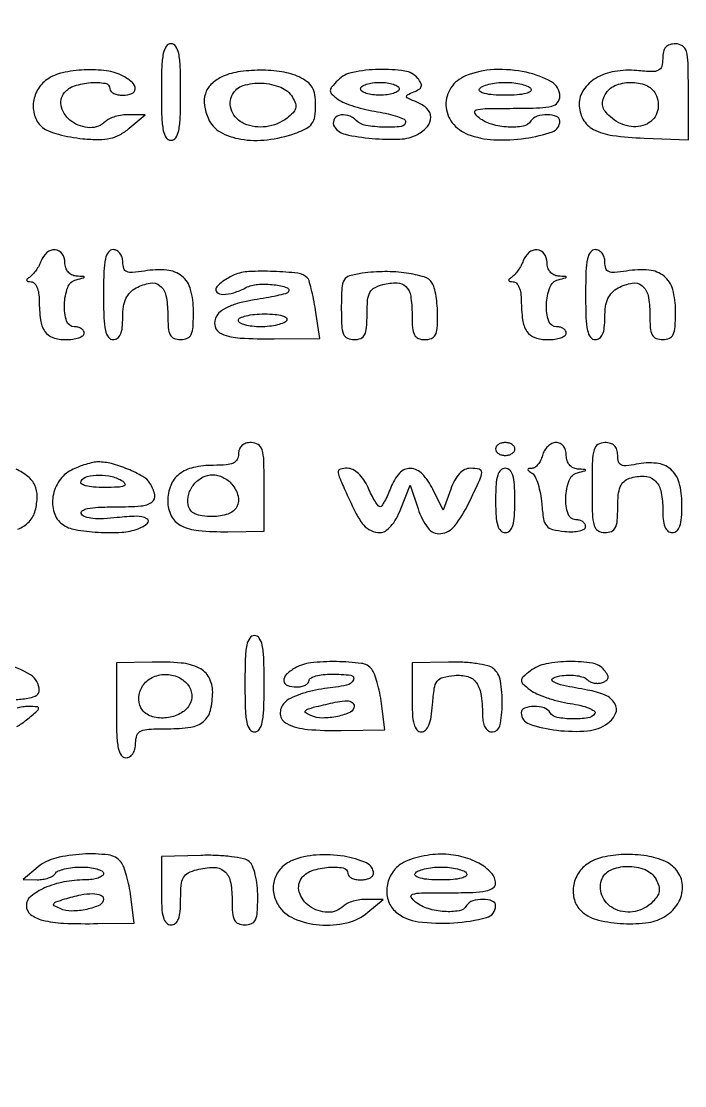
# Model space of a CAD drawing. Extents: x 0 to 1066, y 0 to 761.
# Drawn here: x 1017.25 to 1025.98, y 127.07 to 141.07 of the extents above; entities that cross this region are included whole.
import ezdxf

# ---------------------------------------------------------------- set-up
doc = ezdxf.new("R2010")
doc.units = 0
doc.header["$MEASUREMENT"] = 0

msp = doc.modelspace()

# ---------------------------------------------------------------- linework, layer by layer
for points in [[(710.559243, 95.267872, -0.000023), (733.258836, 95.240684, -0.000004), (756.324384, 95.211821, -0.198594)], [(606.442229, 95.24091, -0.000004), (629.422908, 95.212432, -0.198597)], [(669.892229, 95.24091, -0.000004), (692.872908, 95.212432, -0.198597)], [(1017.203059, 134.390553, 0.109471), (1017.351486, 134.488149, 0.132051), (1017.432468, 134.633441, 0.057167), (1017.457355, 134.821321, 0.11335), (1017.42645, 134.96757, 0.116111), (1017.335573, 135.08342, 0.061805), (1017.179465, 135.179341, 0.027517)], [(1017.181312, 132.149097, 0.040692), (1017.356343, 132.170092, 0.08915), (1017.45113, 132.207793, 0.259184), (1017.4842, 132.267303, 0.26035), (1017.36897, 132.473601, 0.08258), (1017.030822, 132.611503, 0.070895)], [(1017.19095, 131.794626, 0.047885), (1017.315889, 131.879769, 0.004231), (1017.456574, 131.998829, 0.18173), (1017.47502, 132.032559, 0.435068), (1017.458689, 132.052761, 0.013767), (1017.341143, 132.057785, 0.042204), (1017.266358, 132.052604, 0.044511), (1017.194875, 132.034922, 0.048877)]]:
    msp.add_lwpolyline(points, format="xyb")
for points in [[(1019.0916, 140.1399, 0.007659), (1019.096657, 139.809772, 0.041714), (1019.11698, 139.6323, 0.098409), (1019.155762, 139.538905, 0.250296), (1019.2185, 139.5054, 0.250296), (1019.281238, 139.538905, 0.098409), (1019.32002, 139.6323, 0.041714), (1019.340343, 139.809772, 0.007659), (1019.3454, 140.1399, 0.007659), (1019.340343, 140.470028, 0.041714), (1019.32002, 140.6475, 0.098409), (1019.281238, 140.740895, 0.250296), (1019.2185, 140.7744, 0.250296), (1019.155762, 140.740895, 0.098409), (1019.11698, 140.6475, 0.041714), (1019.096657, 140.470028, 0.007659)], [(1025.6904, 140.581814, -0.06183), (1025.677313, 140.47639, -0.224383), (1025.635519, 140.425592, -0.120811), (1025.549691, 140.408156, -0.013762), (1025.350876, 140.421608, 0.065801), (1025.059638, 140.411021, 0.09008), (1024.813476, 140.321883, 0.11095), (1024.649833, 140.170016, 0.151572), (1024.5906, 139.979109, 0.127116), (1024.641203, 139.783283, 0.147059), (1024.77867, 139.649178, 0.086757), (1025.031254, 139.568849, 0.02435), (1025.445225, 139.533101), (1026.0288, 139.511236), (1026.0288, 140.142818, 0.005951), (1026.024324, 140.518903, 0.059557), (1026.001984, 140.674302, 0.180608), (1025.95049, 140.746567, 0.149683), (1025.8596, 140.7744, 0.073898), (1025.782528, 140.762946, 0.139619), (1025.730132, 140.729177, 0.126112), (1025.700103, 140.670054, 0.054817)], [(1017.587624, 140.304303, 0.109909), (1017.462633, 140.167647, 0.10789), (1017.406313, 139.989968, 0.113052), (1017.430198, 139.811632, 0.130683), (1017.529307, 139.67227, 0.083642), (1017.605257, 139.628195, 0.022459), (1017.738393, 139.584956, 0.0221), (1017.896326, 139.548823, 0.021236), (1018.058946, 139.526195, 0.021612), (1018.270448, 139.515065, 0.057498), (1018.420595, 139.530966, 0.070643), (1018.54455, 139.577826, 0.047885), (1018.669489, 139.662969), (1018.8801, 139.838171), (1018.66437, 139.840985, 0.038375), (1018.575045, 139.835291, 0.035316), (1018.485055, 139.816018, 0.037217), (1018.407257, 139.787091, 0.088988), (1018.356877, 139.752037, -0.207958), (1018.151458, 139.671101, -0.14584), (1017.91262, 139.751412, -0.167754), (1017.777374, 139.939119, -0.251265), (1017.816715, 140.132809, -0.142975), (1017.947315, 140.22102, -0.056968), (1018.161328, 140.263559, -0.063964), (1018.353774, 140.254824, -0.364372), (1018.4148, 140.1822, 0.191087), (1018.427615, 140.149893, 0.088204), (1018.464503, 140.122451, 0.068025), (1018.519246, 140.103834, 0.048028), (1018.584, 140.0976, 0.089316), (1018.703832, 140.119178, 0.307231), (1018.747318, 140.180307, 0.219872), (1018.711025, 140.263652, 0.059033), (1018.589562, 140.348423, 0.090271), (1018.371424, 140.418622, 0.043852), (1018.077881, 140.43144, 0.043899), (1017.789234, 140.39319, 0.098195)], [(1021.414761, 140.293675, 0.019917), (1021.33279, 140.2049, 0.183837), (1021.315536, 140.156451, 0.206489), (1021.3359, 140.111899, 0.025862), (1021.420141, 140.043346, 0.061878), (1021.501604, 139.998017, 0.019522), (1021.632933, 139.950801, 0.019165), (1021.784912, 139.909104, 0.020152), (1021.937123, 139.879965, -0.018658), (1022.078638, 139.853312, -0.028986), (1022.197925, 139.818826, -0.028415), (1022.286195, 139.7819, -0.286954), (1022.3064, 139.749594, -0.381431), (1022.250095, 139.686525, -0.035052), (1022.022345, 139.676695, -0.036923), (1021.78269, 139.700923, -0.153906), (1021.655506, 139.767134, 0.125728), (1021.547364, 139.831262, 0.142679), (1021.42715, 139.831462, 0.231214), (1021.361172, 139.771673, 0.239154), (1021.36901, 139.684198, 0.202162), (1021.511971, 139.58364, 0.030558), (1021.865278, 139.529174, 0.033709), (1022.232339, 139.520193, 0.112589), (1022.463264, 139.583398, 0.090564), (1022.593773, 139.687227, 0.186861), (1022.637644, 139.80791, 0.197471), (1022.588051, 139.921789, 0.100868), (1022.45445, 140.007253, -0.009918), (1022.342412, 140.053028, -0.221559), (1022.319689, 140.078572, -0.364559), (1022.330474, 140.103507, -0.019909), (1022.414309, 140.141306, 0.042301), (1022.485009, 140.17707, 0.183921), (1022.513082, 140.213682, 0.198362), (1022.508596, 140.257827, 0.049994), (1022.4674, 140.31898, 0.184837), (1022.294377, 140.416336, 0.042778), (1021.954852, 140.437233, 0.04353), (1021.611266, 140.398923, 0.147903)], [(1023.09639, 140.351516, 0.14807), (1022.903665, 140.196522, 0.161253), (1022.837457, 139.96604, 0.156057), (1022.921368, 139.735909, 0.137919), (1023.127146, 139.583519, 0.079277), (1023.469001, 139.512405, 0.047386), (1023.884659, 139.5323, 0.04781), (1024.237785, 139.617996, 0.319548), (1024.3368, 139.757106, 0.312179), (1024.293853, 139.819188, 0.088965), (1024.172222, 139.841694, 0.07719), (1024.036163, 139.821329, 0.180568), (1023.9561, 139.7592, -0.213591), (1023.854391, 139.690159, -0.058451), (1023.6562, 139.678504, -0.056144), (1023.440105, 139.715643, -0.091551), (1023.27432, 139.798809, -0.103523), (1023.217363, 139.864154, -0.484919), (1023.233729, 139.903698, -0.064153), (1023.352785, 139.921355, -0.00368), (1023.72345, 139.925709, 0.006741), (1024.073986, 139.931974, 0.055368), (1024.231925, 139.954549, 0.158251), (1024.307535, 140.002639, 0.174336), (1024.3368, 140.08402, 0.270288), (1024.226596, 140.272991, 0.075764), (1023.894328, 140.399439, 0.065093), (1023.473977, 140.434153, 0.084123)], [(1019.878213, 140.334559, 0.084446), (1019.74496, 140.23973, 0.122036), (1019.670844, 140.116345, 0.112368), (1019.659567, 139.964757, 0.064343), (1019.710158, 139.78752, 0.164207), (1019.864462, 139.615814, 0.087593), (1020.136762, 139.519956, 0.070959), (1020.484207, 139.512291, 0.054004), (1020.855576, 139.598276, 0.035169), (1020.996995, 139.659026, 0.117277), (1021.07314, 139.724413, 0.119933), (1021.110764, 139.816191, 0.037599), (1021.122, 139.965396, 0.038769), (1021.11116, 140.104992, 0.092646), (1021.07666, 140.202595, 0.101726), (1021.011651, 140.275635, 0.053358), (1020.906519, 140.33782, 0.069558), (1020.678663, 140.405477, 0.038247), (1020.388024, 140.426814, 0.038313), (1020.099368, 140.403742, 0.073547)], [(1020.817332, 140.071495, -0.053632), (1020.85633, 139.988614, -0.147433), (1020.858879, 139.924719, -0.13153), (1020.8254, 139.865486, -0.039035), (1020.74628, 139.796545, -0.126607), (1020.47051, 139.6842, -0.136939), (1020.183603, 139.723813, -0.191419), (1020.018442, 139.889719, -0.227898), (1020.027901, 140.108252, -0.196882), (1020.169362, 140.22515, -0.087307), (1020.413928, 140.256538, -0.084188), (1020.663078, 140.202259, -0.161727)], [(1022.2218, 140.1822, -0.254951), (1022.204071, 140.149691, -0.06271), (1022.147246, 140.122451, -0.048861), (1022.065227, 140.103756, -0.031626), (1021.968, 140.0976, -0.031626), (1021.870773, 140.103756, -0.048861), (1021.788754, 140.122451, -0.06271), (1021.731929, 140.149691, -0.254951), (1021.7142, 140.1822, -0.254951), (1021.731929, 140.214709, -0.06271), (1021.788754, 140.241949, -0.048861), (1021.870773, 140.260644, -0.031626), (1021.968, 140.2668, -0.031626), (1022.065227, 140.260644, -0.048861), (1022.147246, 140.241949, -0.06271), (1022.204071, 140.214709, -0.254951)], [(1023.9561, 140.1822, -0.400129), (1023.948831, 140.147698, -0.089468), (1023.888483, 140.120499, -0.044569), (1023.776575, 140.10291, -0.016707), (1023.6177, 140.0976, -0.016707), (1023.458825, 140.10291, -0.044569), (1023.346917, 140.120499, -0.089468), (1023.286569, 140.147698, -0.400129), (1023.2793, 140.1822, -0.158284), (1023.317871, 140.214903, -0.036095), (1023.400273, 140.241949, -0.033884), (1023.504332, 140.260587, -0.02738), (1023.6177, 140.2668, -0.02738), (1023.731068, 140.260587, -0.033884), (1023.835127, 140.241949, -0.036095), (1023.917529, 140.214903, -0.158284)], [(1025.59565, 140.116565, -0.187248), (1025.623049, 139.891583, -0.21525), (1025.489129, 139.723601, -0.170472), (1025.243226, 139.689947, -0.134269), (1025.001834, 139.812148, -0.043983), (1024.932424, 139.887056, -0.109549), (1024.900712, 139.954208, -0.12022), (1024.90186, 140.024455, -0.059012), (1024.934699, 140.108248, -0.170606), (1025.061181, 140.224072, -0.098037), (1025.265733, 140.26725, -0.098815), (1025.469934, 140.229161, -0.176293)], [(1017.508866, 137.91915, -0.034842), (1017.481288, 137.85791, -0.028095), (1017.443624, 137.796332, -0.02892), (1017.402178, 137.743254, -0.062485), (1017.363471, 137.708945, 0.032002), (1017.327339, 137.680648, 0.275212), (1017.321424, 137.66188, 0.30431), (1017.335108, 137.649179, 0.036288), (1017.37845, 137.645495, -0.207996), (1017.419784, 137.626918, -0.084059), (1017.45388, 137.573786, -0.062038), (1017.476681, 137.49416, -0.038763), (1017.4842, 137.397319, 0.032597), (1017.500774, 137.143371, 0.116424), (1017.558057, 136.99217, 0.162763), (1017.664158, 136.910815, 0.083054), (1017.831651, 136.8828, 0.032824), (1017.925404, 136.888961, 0.050432), (1018.004505, 136.907651, 0.065191), (1018.059124, 136.934917, 0.249384), (1018.0764, 136.9674, 0.148195), (1018.066623, 136.999663, 0.098894), (1018.039123, 137.027149, 0.082425), (1017.998014, 137.045681, 0.064853), (1017.9495, 137.052, -0.324794), (1017.845349, 137.127634, -0.087421), (1017.815064, 137.342209, -0.079037), (1017.859133, 137.568991, -0.246177), (1017.97065, 137.670483, 0.001923), (1018.070155, 137.696896, 0.339035), (1018.0764, 137.705047, 0.392517), (1018.069965, 137.711981, 0.002113), (1017.97065, 137.718986, -0.099242), (1017.910985, 137.735116, -0.104863), (1017.863483, 137.772813, -0.097744), (1017.833075, 137.82899, -0.07546), (1017.8226, 137.898, 0.156895), (1017.785781, 138.012448, 0.223876), (1017.693969, 138.063539, 0.194427), (1017.585125, 138.027861, 0.129853)], [(1018.3302, 137.475, 0.008455), (1018.335369, 137.169326, 0.044348), (1018.355882, 137.00265, 0.103378), (1018.394844, 136.914724, 0.241448), (1018.4571, 136.8828, 0.163427), (1018.51363, 136.901784, 0.129276), (1018.553694, 136.952804, 0.076327), (1018.577035, 137.041908, 0.025967), (1018.584, 137.175923, -0.034809), (1018.593838, 137.31707, -0.071881), (1018.624624, 137.423057, -0.087372), (1018.679079, 137.502565, -0.076294), (1018.759811, 137.563138, -0.079862), (1018.943548, 137.626486, -0.217417), (1019.073575, 137.592516, -0.173593), (1019.15235, 137.462085, -0.049932), (1019.1762, 137.223855, 0.017133), (1019.182496, 137.040154, 0.098316), (1019.207843, 136.946582, 0.184478), (1019.258889, 136.899463, 0.095428), (1019.3454, 136.8828, 0.102041), (1019.432933, 136.900852, 0.187889), (1019.483976, 136.951165, 0.091374), (1019.508711, 137.052725, 0.014166), (1019.5146, 137.260523, 0.066488), (1019.476977, 137.542202, 0.156972), (1019.362731, 137.717741, 0.151472), (1019.164291, 137.797408, 0.060571), (1018.868497, 137.785605, -0.018036), (1018.712545, 137.76604, -0.120846), (1018.635908, 137.777762, -0.220558), (1018.59703, 137.819974, -0.077694), (1018.584, 137.903319, 0.075873), (1018.574444, 137.965931, 0.089232), (1018.546723, 138.01906, 0.100733), (1018.505495, 138.054576, 0.128277), (1018.4571, 138.0672, 0.241448), (1018.394844, 138.035276, 0.103378), (1018.355882, 137.94735, 0.044348), (1018.335369, 137.780674, 0.008455)], [(1023.853866, 137.91915, -0.034842), (1023.826288, 137.85791, -0.028095), (1023.788624, 137.796332, -0.02892), (1023.747178, 137.743254, -0.062485), (1023.708471, 137.708945, 0.032002), (1023.672339, 137.680648, 0.275212), (1023.666424, 137.66188, 0.30431), (1023.680108, 137.649179, 0.036288), (1023.72345, 137.645495, -0.207996), (1023.764784, 137.626918, -0.084059), (1023.79888, 137.573786, -0.062038), (1023.821681, 137.49416, -0.038763), (1023.8292, 137.397319, 0.032597), (1023.845774, 137.143371, 0.116424), (1023.903057, 136.99217, 0.162763), (1024.009158, 136.910815, 0.083054), (1024.176651, 136.8828, 0.032824), (1024.270404, 136.888961, 0.050432), (1024.349505, 136.907651, 0.065191), (1024.404124, 136.934917, 0.249384), (1024.4214, 136.9674, 0.148195), (1024.411623, 136.999663, 0.098894), (1024.384123, 137.027149, 0.082425), (1024.343014, 137.045681, 0.064853), (1024.2945, 137.052, -0.324794), (1024.190349, 137.127634, -0.087421), (1024.160064, 137.342209, -0.079037), (1024.204133, 137.568991, -0.246177), (1024.31565, 137.670483, 0.001923), (1024.415155, 137.696896, 0.339035), (1024.4214, 137.705047, 0.392517), (1024.414965, 137.711981, 0.002113), (1024.31565, 137.718986, -0.099242), (1024.255985, 137.735116, -0.104863), (1024.208483, 137.772813, -0.097744), (1024.178075, 137.82899, -0.07546), (1024.1676, 137.898, 0.156895), (1024.130781, 138.012448, 0.223876), (1024.038969, 138.063539, 0.194427), (1023.930125, 138.027861, 0.129853)], [(1024.6752, 137.475, 0.008455), (1024.680369, 137.169326, 0.044348), (1024.700882, 137.00265, 0.103378), (1024.739844, 136.914724, 0.241448), (1024.8021, 136.8828, 0.163427), (1024.85863, 136.901784, 0.129276), (1024.898694, 136.952804, 0.076327), (1024.922035, 137.041908, 0.025967), (1024.929, 137.175923, -0.034809), (1024.938838, 137.31707, -0.071881), (1024.969624, 137.423057, -0.087372), (1025.024079, 137.502565, -0.076294), (1025.104811, 137.563138, -0.079862), (1025.288548, 137.626486, -0.217417), (1025.418575, 137.592516, -0.173593), (1025.49735, 137.462085, -0.049932), (1025.5212, 137.223855, 0.017133), (1025.527496, 137.040154, 0.098316), (1025.552843, 136.946582, 0.184478), (1025.603889, 136.899463, 0.095428), (1025.6904, 136.8828, 0.102041), (1025.777933, 136.900852, 0.187889), (1025.828976, 136.951165, 0.091374), (1025.853711, 137.052725, 0.014166), (1025.8596, 137.260523, 0.066488), (1025.821977, 137.542202, 0.156972), (1025.707731, 137.717741, 0.151472), (1025.509291, 137.797408, 0.060571), (1025.213497, 137.785605, -0.018036), (1025.057545, 137.76604, -0.120846), (1024.980908, 137.777762, -0.220558), (1024.94203, 137.819974, -0.077694), (1024.929, 137.903319, 0.075873), (1024.919444, 137.965931, 0.089232), (1024.891723, 138.01906, 0.100733), (1024.850495, 138.054576, 0.128277), (1024.8021, 138.0672, 0.241448), (1024.739844, 138.035276, 0.103378), (1024.700882, 137.94735, 0.044348), (1024.680369, 137.780674, 0.008455)], [(1020.052007, 137.733888, 0.027421), (1019.978347, 137.697435, 0.025507), (1019.907251, 137.652327, 0.026391), (1019.848264, 137.605677, 0.07396), (1019.814364, 137.565529, 0.367084), (1019.823317, 137.506311, 0.182062), (1019.899677, 137.477835, 0.074639), (1020.045852, 137.500263, 0.047574), (1020.204841, 137.566794, -0.108166), (1020.35734, 137.60997, -0.041814), (1020.57822, 137.604851, -0.058806), (1020.746202, 137.566541, -0.551016), (1020.759552, 137.507352, -0.13254), (1020.725019, 137.487495, -0.00844), (1020.610689, 137.459343, -0.011906), (1020.471384, 137.430996, -0.008551), (1020.314588, 137.40572, 0.026062), (1020.143076, 137.371873, 0.037813), (1019.99677, 137.322975, 0.044401), (1019.884648, 137.263618, 0.109903), (1019.819868, 137.197642, 0.204716), (1019.798203, 137.057576, 0.238975), (1019.886047, 136.957326, 0.081823), (1020.129826, 136.903114, 0.016188), (1020.578667, 136.892715), (1021.177434, 136.89823), (1021.120706, 137.272026, 0.010552), (1021.095227, 137.418941, 0.014056), (1021.06554, 137.551121, 0.011288), (1021.035515, 137.658932, 0.123424), (1021.012568, 137.697232, 0.170539), (1020.890187, 137.755982, 0.017902), (1020.568511, 137.779811, 0.021767), (1020.243409, 137.778061, 0.089187)], [(1021.73535, 137.755804, 0.034203), (1021.568647, 137.721189, 0.190888), (1021.497384, 137.666976, 0.124888), (1021.466524, 137.565316, 0.011559), (1021.4604, 137.30044, 0.01182), (1021.465936, 137.066313, 0.084612), (1021.490119, 136.956155, 0.189677), (1021.541207, 136.902384, 0.109452), (1021.6296, 136.8828, 0.094675), (1021.715974, 136.899303, 0.183949), (1021.767024, 136.946049, 0.099169), (1021.79245, 137.038684, 0.017546), (1021.7988, 137.219588, -0.021073), (1021.806592, 137.404389, -0.101466), (1021.836188, 137.50484, -0.147476), (1021.896866, 137.56598, -0.062694), (1022.005492, 137.608253, -0.063704), (1022.194358, 137.630771, -0.198871), (1022.309867, 137.581774, -0.158215), (1022.37313, 137.455093, -0.03735), (1022.391, 137.216207, 0.017886), (1022.397394, 137.037518, 0.09985), (1022.422883, 136.945626, 0.183507), (1022.473938, 136.899176, 0.094082), (1022.5602, 136.8828, 0.090931), (1022.645938, 136.898523, 0.182304), (1022.696809, 136.943444, 0.103542), (1022.722208, 137.031634, 0.019542), (1022.728105, 137.20005, 0.019465), (1022.722534, 137.329481, 0.020404), (1022.706921, 137.456052, 0.020565), (1022.684572, 137.563723, 0.080073), (1022.657809, 137.626048, 0.179806), (1022.550854, 137.707286, 0.038526), (1022.319357, 137.758266, 0.036742), (1022.033581, 137.77724, 0.03231)], [(1020.7413, 137.1366, -0.159713), (1020.702497, 137.103886, -0.035556), (1020.618861, 137.076851, -0.033489), (1020.513188, 137.058211, -0.026918), (1020.397907, 137.052, -0.027497), (1020.286365, 137.058139, -0.043243), (1020.192313, 137.076851, -0.053437), (1020.126227, 137.103985, -0.275259), (1020.1068, 137.1366, -0.297764), (1020.128211, 137.169365, -0.042932), (1020.207672, 137.196349, -0.03716), (1020.31859, 137.215077, -0.02325), (1020.450193, 137.2212, -0.019531), (1020.588058, 137.215813, -0.051222), (1020.685357, 137.19806, -0.106919), (1020.736007, 137.170662, -0.369423)], [(1020.1068, 135.379227, -0.122889), (1020.08863, 135.306417, -0.16459), (1020.039434, 135.260083, -0.088008), (1019.945578, 135.235756, -0.019517), (1019.779086, 135.229255, 0.053737), (1019.513438, 135.200621, 0.112021), (1019.325913, 135.112829, 0.134051), (1019.215248, 134.96522, 0.094481), (1019.1762, 134.760418, 0.116152), (1019.22212, 134.565411, 0.160603), (1019.347761, 134.438665, 0.095746), (1019.580445, 134.371661, 0.025358), (1019.968626, 134.356607), (1020.4452, 134.362299), (1020.4452, 134.94575, 0.006741), (1020.440561, 135.289825, 0.06391), (1020.417917, 135.435119, 0.184325), (1020.366498, 135.503205, 0.140775), (1020.276, 135.5292, 0.071675), (1020.20552, 135.519044, 0.110198), (1020.151812, 135.489303, 0.119015), (1020.118514, 135.441526, 0.093203)], [(1023.4908, 135.4446, 0.148195), (1023.500577, 135.412337, 0.098894), (1023.528077, 135.384851, 0.082425), (1023.569186, 135.366319, 0.064853), (1023.6177, 135.36, 0.064853), (1023.666214, 135.366319, 0.082425), (1023.707323, 135.384851, 0.098894), (1023.734823, 135.412337, 0.148195), (1023.7446, 135.4446, 0.148195), (1023.734823, 135.476863, 0.098894), (1023.707323, 135.504349, 0.082425), (1023.666214, 135.522881, 0.064853), (1023.6177, 135.5292, 0.064853), (1023.569186, 135.522881, 0.082425), (1023.528077, 135.504349, 0.098894), (1023.500577, 135.476863, 0.148195)], [(1024.107513, 135.36, -0.049688), (1024.083478, 135.29518, -0.058463), (1024.048098, 135.240122, -0.068149), (1024.007337, 135.202395, -0.15041), (1023.967383, 135.189505, 0.037268), (1023.926658, 135.185911, 0.383112), (1023.916932, 135.173799, 0.221472), (1023.926673, 135.155583, 0.019331), (1023.970948, 135.124957, -0.143215), (1024.011161, 135.079089, -0.032136), (1024.049247, 134.981202, -0.030816), (1024.080033, 134.858169, -0.025599), (1024.097848, 134.724402, 0.019997), (1024.122155, 134.524823, 0.133864), (1024.1632, 134.434693, 0.163069), (1024.240366, 134.386954, 0.033665), (1024.40025, 134.36059, 0.029775), (1024.50717, 134.356676, 0.051008), (1024.595641, 134.367781, 0.070483), (1024.655739, 134.390921, 0.272062), (1024.6752, 134.42404, 0.139787), (1024.665418, 134.458345, 0.099973), (1024.637923, 134.487574, 0.08532), (1024.596802, 134.507258, 0.069166), (1024.5483, 134.514, -0.324794), (1024.444149, 134.589634, -0.087421), (1024.413864, 134.804209, -0.079037), (1024.457933, 135.030991, -0.246177), (1024.56945, 135.132483, 0.001923), (1024.668955, 135.158896, 0.339035), (1024.6752, 135.167047, 0.392517), (1024.668765, 135.173981, 0.002113), (1024.56945, 135.180986, -0.099242), (1024.509785, 135.197116, -0.104863), (1024.462283, 135.234813, -0.097744), (1024.431875, 135.29099, -0.07546), (1024.4214, 135.36, 0.071894), (1024.411695, 135.427143, 0.096727), (1024.383397, 135.481507, 0.109473), (1024.339922, 135.516658, 0.115978), (1024.28658, 135.5292, 0.114309), (1024.231736, 135.516496, 0.075597), (1024.178366, 135.479497, 0.069688), (1024.134521, 135.424673, 0.070024)], [(1024.7598, 134.937, 0.006583), (1024.764407, 134.587108, 0.063075), (1024.786993, 134.439975, 0.183695), (1024.838426, 134.37113, 0.142406), (1024.929, 134.3448, 0.093958), (1025.015238, 134.36115, 0.183412), (1025.066294, 134.407537, 0.099994), (1025.091796, 134.499273, 0.017959), (1025.0982, 134.677499, -0.023806), (1025.106005, 134.841344, -0.073835), (1025.132522, 134.94849, -0.112205), (1025.181089, 135.017465, -0.107031), (1025.255482, 135.060117, -0.082674), (1025.446209, 135.087454, -0.17764), (1025.582511, 135.033924, -0.154079), (1025.664227, 134.897354, -0.058429), (1025.6904, 134.674149, 0.021226), (1025.696965, 134.519565, 0.070839), (1025.719699, 134.420841, 0.129231), (1025.759614, 134.365497, 0.173961), (1025.8173, 134.3448, 0.187804), (1025.876201, 134.367732, 0.126701), (1025.915944, 134.428904, 0.064234), (1025.938046, 134.540323, 0.016884), (1025.9442, 134.722523, 0.065638), (1025.907586, 135.000234, 0.149979), (1025.796523, 135.177417, 0.156102), (1025.608728, 135.257577, 0.072911), (1025.341665, 135.243723, -0.023257), (1025.210956, 135.223849, -0.140156), (1025.144005, 135.235626, -0.217599), (1025.109282, 135.277725, -0.06538), (1025.0982, 135.362115, 0.074213), (1025.087367, 135.4347, 0.124481), (1025.055632, 135.487164, 0.123371), (1025.002534, 135.518533, 0.072152), (1024.929, 135.5292, 0.142406), (1024.838426, 135.50287, 0.183695), (1024.786993, 135.434025, 0.063075), (1024.764407, 135.286892, 0.006583)], [(1017.9072, 135.166443, 0.127367), (1017.748387, 135.027234, 0.108784), (1017.665404, 134.820074, 0.11634), (1017.679683, 134.6084, 0.16149), (1017.789212, 134.454722, 0.115748), (1017.956998, 134.383605, 0.02798), (1018.258601, 134.348924, 0.029413), (1018.570333, 134.349007, 0.076984), (1018.788581, 134.396151, 0.084923), (1018.909203, 134.467776, 0.531171), (1018.902624, 134.526785, 0.126083), (1018.765374, 134.559265, 0.02486), (1018.510838, 134.541885, -0.017585), (1018.331508, 134.527017, -0.036431), (1018.191119, 134.530566, -0.047313), (1018.090194, 134.550254, -0.184555), (1018.040546, 134.588171, -0.394573), (1018.048993, 134.630263, -0.104047), (1018.117974, 134.660552, -0.041209), (1018.260572, 134.678329, -0.010414), (1018.494407, 134.6832, 0.017966), (1018.822835, 134.695005, 0.135411), (1018.967898, 134.746489, 0.304717), (1019.004571, 134.84132, 0.086167), (1018.940533, 134.995157, 0.124112), (1018.845721, 135.084815, 0.030208), (1018.650306, 135.179238, 0.031857), (1018.435119, 135.251988, 0.067873), (1018.261243, 135.274153, 0.051575), (1018.191882, 135.266365, 0.020119), (1018.098444, 135.241998, 0.019663), (1017.998631, 135.207291, 0.023096)], [(1021.522011, 134.87355, 0.011702), (1021.657707, 134.591286, 0.057718), (1021.755298, 134.444528, 0.108359), (1021.851535, 134.370946, 0.109662), (1021.969311, 134.3448, 0.143395), (1022.040211, 134.365561, 0.070032), (1022.112332, 134.427492, 0.054108), (1022.181522, 134.525792, 0.031432), (1022.24338, 134.656385), (1022.367657, 134.96797), (1022.470489, 134.656385, 0.081138), (1022.60205, 134.40411, 0.264709), (1022.768447, 134.331664, 0.20303), (1022.952379, 134.433953, 0.052648), (1023.135542, 134.727763, 0.003882), (1023.28466, 135.040855, 0.095917), (1023.307846, 135.133402, 0.362476), (1023.275033, 135.177357, 0.058577), (1023.160676, 135.1908, 0.118804), (1023.085204, 135.17261, 0.084758), (1023.015317, 135.120347, 0.06597), (1022.952848, 135.034277, 0.036684), (1022.899571, 134.91585), (1022.79939, 134.6409), (1022.664446, 134.91585, 0.073508), (1022.525912, 135.117043, 0.198242), (1022.371167, 135.187943, 0.224282), (1022.225432, 135.125804, 0.091647), (1022.111304, 134.937, -0.01465), (1022.071303, 134.839748, -0.022048), (1022.030309, 134.757754, -0.018214), (1021.992527, 134.695308, -0.252747), (1021.970104, 134.6832, -0.241443), (1021.946987, 134.695054, -0.016768), (1021.905039, 134.757754, -0.020865), (1021.858701, 134.839752, -0.013983), (1021.812361, 134.937, 0.042588), (1021.755476, 135.040673, 0.058821), (1021.686798, 135.121473, 0.069842), (1021.612626, 135.173242, 0.118018), (1021.539278, 135.1908, 0.056115), (1021.449314, 135.180671, 0.334777), (1021.420744, 135.146785, 0.114027), (1021.432835, 135.077473, 0.006235)], [(1023.4908, 134.7678, 0.014068), (1023.496658, 134.559643, 0.058865), (1023.518295, 134.43645, 0.122766), (1023.557887, 134.369762, 0.200296), (1023.6177, 134.3448, 0.200296), (1023.677513, 134.369762, 0.122766), (1023.717105, 134.43645, 0.058865), (1023.738742, 134.559643, 0.014068), (1023.7446, 134.7678, 0.014068), (1023.738742, 134.975957, 0.058865), (1023.717105, 135.09915, 0.122766), (1023.677513, 135.165838, 0.200296), (1023.6177, 135.1908, 0.200296), (1023.557887, 135.165838, 0.122766), (1023.518295, 135.09915, 0.058865), (1023.496658, 134.975957, 0.014068)], [(1018.584, 135.0216, -0.163739), (1018.61294, 134.985256, -0.417353), (1018.599925, 134.957817, -0.073665), (1018.519425, 134.942328, -0.00987), (1018.346357, 134.938295, -0.018067), (1018.198936, 134.9431, -0.048038), (1018.095137, 134.960352, -0.099296), (1018.040332, 134.987414, -0.384351), (1018.0341, 135.0216, -0.194116), (1018.117178, 135.082653, -0.062656), (1018.27165, 135.102087, -0.058919), (1018.443485, 135.081767, -0.084784)], [(1020.018827, 134.983364, -0.104388), (1020.102638, 134.824211, -0.204541), (1020.084846, 134.684698, -0.180532), (1019.967298, 134.589012, -0.081684), (1019.7684, 134.5563, -0.02784), (1019.627221, 134.564167, -0.082363), (1019.5341, 134.59051, -0.123746), (1019.476376, 134.637791, -0.112476), (1019.445323, 134.708414, -0.118507), (1019.45171, 134.848205, -0.100474), (1019.520388, 134.979528, -0.10116), (1019.634339, 135.073009, -0.121949), (1019.7684, 135.1062, -0.06956), (1019.832717, 135.097209, -0.044587), (1019.903212, 135.070117, -0.0441), (1019.968881, 135.03038, -0.061518)], [(1020.1914, 132.3567, 0.007659), (1020.196457, 132.026572, 0.041714), (1020.21678, 131.8491, 0.098409), (1020.255562, 131.755705, 0.250296), (1020.3183, 131.7222, 0.250296), (1020.381038, 131.755705, 0.098409), (1020.41982, 131.8491, 0.041714), (1020.440143, 132.026572, 0.007659), (1020.4452, 132.3567, 0.007659), (1020.440143, 132.686828, 0.041714), (1020.41982, 132.8643, 0.098409), (1020.381038, 132.957695, 0.250296), (1020.3183, 132.9912, 0.250296), (1020.255562, 132.957695, 0.098409), (1020.21678, 132.8643, 0.041714), (1020.196457, 132.686828, 0.007659)], [(1018.4994, 132.007172, 0.007854), (1018.504485, 131.68348, 0.042378), (1018.524856, 131.508845, 0.099704), (1018.563686, 131.416895, 0.248023), (1018.6263, 131.3838, 0.13536), (1018.677097, 131.397808, 0.111616), (1018.71795, 131.436675, 0.089661), (1018.744337, 131.497527, 0.057642), (1018.7532, 131.57415, -0.083317), (1018.770657, 131.678184, -0.20744), (1018.821693, 131.733901, -0.094626), (1018.928801, 131.759144, -0.01069), (1019.179286, 131.7645, 0.036379), (1019.477539, 131.786229, 0.136552), (1019.647529, 131.861507, 0.162696), (1019.737427, 132.004918, 0.057996), (1019.767105, 132.247973, 0.125709), (1019.719825, 132.437505, 0.155575), (1019.589556, 132.563204, 0.093586), (1019.352184, 132.629474, 0.027174), (1018.97075, 132.641411), (1018.4994, 132.630545)], [(1020.84705, 132.561424, 0.061831), (1020.735151, 132.476195, 0.224089), (1020.704818, 132.394494, 0.292314), (1020.750362, 132.335103, 0.087176), (1020.8682, 132.3144, 0.048028), (1020.932954, 132.320634, 0.068025), (1020.987698, 132.339251, 0.088204), (1021.024585, 132.366693, 0.191087), (1021.0374, 132.399, -0.277684), (1021.057035, 132.43163, -0.052312), (1021.124379, 132.458749, -0.042582), (1021.220042, 132.477463, -0.027026), (1021.3335, 132.4836, -0.029583), (1021.586025, 132.468646, -0.51642), (1021.61945, 132.407331, -0.233852), (1021.5291, 132.337635, -0.021346), (1021.240181, 132.292512, 0.028508), (1021.080878, 132.265291, 0.027746), (1020.924225, 132.219952, 0.028878), (1020.791433, 132.1646, 0.085299), (1020.711431, 132.107139, 0.220085), (1020.656945, 131.955277, 0.262859), (1020.74199, 131.831729, 0.092641), (1021.014823, 131.756488, 0.025724), (1021.460324, 131.741828), (1022.032444, 131.752436), (1021.988797, 132.096868, 0.018083), (1021.965948, 132.236484, 0.019242), (1021.933433, 132.371187, 0.019228), (1021.896697, 132.484393, 0.079246), (1021.861616, 132.54705, 0.196648), (1021.724704, 132.624334, 0.027855), (1021.395442, 132.647374, 0.031389), (1021.057217, 132.630927, 0.104392)], [(1022.391, 132.176372, 0.012988), (1022.39675, 131.955051, 0.052686), (1022.417833, 131.822063, 0.108731), (1022.455802, 131.748973, 0.222327), (1022.513036, 131.7222, 0.199886), (1022.568503, 131.745297, 0.098074), (1022.611578, 131.810172, 0.058471), (1022.642496, 131.920261, 0.021194), (1022.661086, 132.08175, -0.017171), (1022.684043, 132.296363, -0.12673), (1022.723153, 132.3907, -0.170998), (1022.797647, 132.440248, -0.037817), (1022.950997, 132.466986, -0.095133), (1023.125605, 132.450759, -0.176976), (1023.238791, 132.367766, -0.115708), (1023.301259, 132.200483, -0.030242), (1023.320445, 131.91255, 0.058056), (1023.329813, 131.836175, 0.088772), (1023.356656, 131.775268, 0.110063), (1023.397767, 131.736244, 0.135856), (1023.4485, 131.7222, 0.355535), (1023.547037, 131.802405, 0.047363), (1023.578609, 132.088912, 0.046206), (1023.554885, 132.395404, 0.178994), (1023.461114, 132.557731, 0.11682), (1023.388133, 132.593902, 0.021736), (1023.240013, 132.621482, 0.022234), (1023.060263, 132.638821, 0.018691), (1022.868914, 132.641562), (1022.391, 132.630545)], [(1023.95112, 132.5259, 0.01594), (1023.849921, 132.442415, 0.210578), (1023.830011, 132.399462, 0.218879), (1023.848684, 132.356732, 0.017291), (1023.946373, 132.275571, 0.061479), (1024.032722, 132.224294, 0.021677), (1024.167222, 132.17217, 0.021139), (1024.321514, 132.127117, 0.023249), (1024.474259, 132.096894, -0.020622), (1024.612284, 132.070337, -0.038368), (1024.720813, 132.035809, -0.053237), (1024.789285, 131.99919, -0.401415), (1024.796243, 131.966524, -0.220431), (1024.706038, 131.906998, -0.041408), (1024.503552, 131.89349, -0.041544), (1024.301105, 131.913639, -0.211831), (1024.2099, 131.976, 0.180568), (1024.129837, 132.038129, 0.07719), (1023.993778, 132.058494, 0.088965), (1023.872147, 132.035988, 0.312179), (1023.8292, 131.973906, 0.321365), (1023.934356, 131.827194, 0.051888), (1024.297514, 131.744706, 0.050808), (1024.7024, 131.73736, 0.137859), (1024.968876, 131.836866, 0.134861), (1025.070662, 131.964995, 0.242944), (1025.061061, 132.095498, 0.156042), (1024.931921, 132.206749, 0.059206), (1024.700796, 132.274024, -0.009657), (1024.382508, 132.333354, -0.079034), (1024.244704, 132.385435, -0.611792), (1024.246727, 132.429036, -0.073156), (1024.368256, 132.464019, -0.03537), (1024.467471, 132.470329, -0.037425), (1024.564696, 132.462338, -0.040315), (1024.646585, 132.442523, -0.117385), (1024.695815, 132.412225, 0.086543), (1024.737009, 132.383265, 0.062692), (1024.790449, 132.36586, 0.061752), (1024.847455, 132.362075, 0.077494), (1024.899168, 132.373191, 0.061129), (1024.952211, 132.401382, 0.209983), (1024.972012, 132.433954, 0.169716), (1024.963381, 132.475687, 0.038153), (1024.9208, 132.53578, 0.179625), (1024.764622, 132.625744, 0.044364), (1024.464822, 132.649321, 0.045332), (1024.154721, 132.61796, 0.117159)], [(1019.435885, 132.349609, -0.151356), (1019.492111, 132.213711, -0.163906), (1019.459112, 132.074697, -0.133724), (1019.339273, 131.963738, -0.090418), (1019.160426, 131.908273, -0.09854), (1018.975991, 131.92233, -0.155245), (1018.844323, 132.008697, -0.171585), (1018.794719, 132.147882, -0.124105), (1018.834906, 132.308992, -0.139599), (1018.949345, 132.427294, -0.114777), (1019.118031, 132.478743, -0.111523), (1019.29609, 132.450985, -0.125985)], [(1021.6296, 132.062212, -0.291977), (1021.579604, 131.983894, -0.055057), (1021.410965, 131.92717, -0.053243), (1021.213346, 131.905727, -0.103697), (1021.058739, 131.937866, -0.043256), (1020.991701, 131.974321, -0.447643), (1020.987685, 132.001925, -0.150369), (1021.028122, 132.028129, -0.009875), (1021.1643, 132.063881, -0.008425), (1021.409232, 132.118689, -0.051766), (1021.537746, 132.131565, -0.147612), (1021.60326, 132.111536, -0.250287)], [(1017.472422, 129.948415), (1017.2727, 129.782029), (1017.458057, 129.779215, 0.042204), (1017.532842, 129.784396, 0.044511), (1017.604325, 129.802078, 0.048877), (1017.662539, 129.828715, 0.123222), (1017.6957, 129.861, -0.159713), (1017.734503, 129.893714, -0.035556), (1017.818139, 129.920749, -0.033489), (1017.923812, 129.939389, -0.026918), (1018.039093, 129.9456, -0.027497), (1018.150635, 129.939461, -0.043243), (1018.244687, 129.920749, -0.053437), (1018.310773, 129.893615, -0.275259), (1018.3302, 129.861, -0.247111), (1018.313107, 129.828526, -0.066195), (1018.259355, 129.801251, -0.051078), (1018.181406, 129.782563, -0.033322), (1018.089024, 129.7764, 0.047345), (1017.808835, 129.749809, 0.056209), (1017.555174, 129.670915, 0.067816), (1017.373489, 129.559707, 0.225224), (1017.315, 129.436446, 0.23287), (1017.371361, 129.321994, 0.103158), (1017.526974, 129.246817, 0.051339), (1017.805406, 129.207052, 0.013444), (1018.257079, 129.201457), (1018.733857, 129.208371), (1018.689803, 129.555836, 0.017932), (1018.666799, 129.696613, 0.019147), (1018.634152, 129.832296, 0.019108), (1018.597321, 129.946246, 0.079599), (1018.562216, 130.00905, 0.198025), (1018.392527, 130.104244, 0.043987), (1018.052939, 130.115229, 0.04529), (1017.701502, 130.063515, 0.114996)], [(1019.0916, 129.634356, 0.012758), (1019.09731, 129.410593, 0.055995), (1019.118712, 129.280376, 0.119967), (1019.158212, 129.210347, 0.207514), (1019.2185, 129.1842, 0.176113), (1019.276394, 129.205244, 0.128996), (1019.316281, 129.261481, 0.069765), (1019.338906, 129.362167, 0.020436), (1019.3454, 129.520988, -0.021043), (1019.353231, 129.706986, -0.10351), (1019.383151, 129.807084, -0.148456), (1019.444855, 129.868041, -0.059731), (1019.556711, 129.910812, -0.056402), (1019.780323, 129.940779, -0.179977), (1019.92022, 129.891983, -0.171273), (1019.998439, 129.761431, -0.050176), (1020.0222, 129.525255, 0.017133), (1020.028496, 129.341554, 0.098316), (1020.053843, 129.247982, 0.184478), (1020.104889, 129.200863, 0.095428), (1020.1914, 129.1842, 0.100692), (1020.278748, 129.201971, 0.187353), (1020.329787, 129.251643, 0.092715), (1020.354637, 129.351602, 0.01469), (1020.3606, 129.554541, 0.027537), (1020.352336, 129.704477, 0.032379), (1020.327591, 129.844547, 0.034639), (1020.291339, 129.958174, 0.12565), (1020.247127, 130.019057, 0.122482), (1020.172799, 130.054867, 0.020025), (1020.013934, 130.08135, 0.021019), (1019.820429, 130.097467, 0.017158), (1019.612627, 130.098872), (1019.0916, 130.084512)], [(1020.81219, 130.030316, 0.107275), (1020.668123, 129.932379, 0.113554), (1020.581209, 129.785352, 0.112754), (1020.566944, 129.614265, 0.104596), (1020.627336, 129.448724, 0.152758), (1020.836739, 129.268963, 0.08104), (1021.171716, 129.185396, 0.077833), (1021.530768, 129.21151, 0.117191), (1021.810578, 129.350585), (1022.0103, 129.516971), (1021.79457, 129.519785, 0.038375), (1021.705245, 129.514091, 0.035316), (1021.615255, 129.494818, 0.037217), (1021.537457, 129.465891, 0.088988), (1021.487077, 129.430837, -0.207958), (1021.281658, 129.349901, -0.14584), (1021.04282, 129.430212, -0.167754), (1020.907574, 129.617919, -0.251265), (1020.946915, 129.811609, -0.142975), (1021.077515, 129.89982, -0.056968), (1021.291528, 129.942359, -0.063964), (1021.483974, 129.933624, -0.364372), (1021.545, 129.861, 0.191087), (1021.557815, 129.828693, 0.088204), (1021.594703, 129.801251, 0.068025), (1021.649446, 129.782634, 0.048028), (1021.7142, 129.7764, 0.046275), (1021.778962, 129.782407, 0.066223), (1021.833698, 129.800377, 0.086308), (1021.870639, 129.826842, 0.196715), (1021.8834, 129.858023, 0.297156), (1021.7909, 129.999922, 0.064073), (1021.495658, 130.087205, 0.05718), (1021.131153, 130.103706, 0.07874)], [(1022.240624, 129.983103, 0.109834), (1022.116071, 129.846966, 0.106782), (1022.059328, 129.669486, 0.112296), (1022.082037, 129.491592, 0.132631), (1022.179546, 129.353362, 0.14246), (1022.471211, 129.226696, 0.047426), (1022.941365, 129.211687, 0.047836), (1023.370401, 129.280249, 0.341612), (1023.4908, 129.435906, 0.312179), (1023.447853, 129.497988, 0.088965), (1023.326222, 129.520494, 0.07719), (1023.190163, 129.500129, 0.180568), (1023.1101, 129.438, -0.214617), (1023.009904, 129.370273, -0.059683), (1022.816008, 129.360112, -0.056833), (1022.603605, 129.398854, -0.088632), (1022.43828, 129.482991, -0.101387), (1022.380887, 129.548277, -0.488362), (1022.396963, 129.587441, -0.064579), (1022.514791, 129.604492, -0.003683), (1022.88243, 129.6072, 0.008436), (1023.190858, 129.612404, 0.041106), (1023.364271, 129.632595, 0.090771), (1023.457944, 129.669913, 0.258175), (1023.4908, 129.729303, 0.191819), (1023.434715, 129.870117, 0.080331), (1023.269638, 129.996239, 0.066193), (1023.034386, 130.084762, 0.056989), (1022.7717, 130.1148, 0.033303), (1022.626565, 130.105122, 0.027486), (1022.474188, 130.076114, 0.028339), (1022.336923, 130.033692, 0.063738)], [(1024.694024, 129.983103, 0.109834), (1024.569471, 129.846966, 0.106782), (1024.512728, 129.669486, 0.112296), (1024.535437, 129.491592, 0.132631), (1024.632946, 129.353362, 0.115856), (1024.846603, 129.246962, 0.04624), (1025.172582, 129.201377, 0.046253), (1025.50285, 129.216551, 0.110872), (1025.731043, 129.302235, 0.1128), (1025.893191, 129.470763, 0.137025), (1025.951255, 129.681298, 0.148179), (1025.890518, 129.87942, 0.138776), (1025.728719, 130.01662, 0.068275), (1025.477763, 130.091834, 0.046843), (1025.180677, 130.110049, 0.047922), (1024.898154, 130.073643, 0.097075)], [(1023.1101, 129.861, -0.400129), (1023.102831, 129.826498, -0.089468), (1023.042483, 129.799299, -0.044569), (1022.930575, 129.78171, -0.016707), (1022.7717, 129.7764, -0.016707), (1022.612825, 129.78171, -0.044569), (1022.500917, 129.799299, -0.089468), (1022.440569, 129.826498, -0.400129), (1022.4333, 129.861, -0.158284), (1022.471871, 129.893703, -0.036095), (1022.554273, 129.920749, -0.033884), (1022.658332, 129.939387, -0.02738), (1022.7717, 129.9456, -0.02738), (1022.885068, 129.939387, -0.033884), (1022.989127, 129.920749, -0.036095), (1023.071529, 129.893703, -0.158284)], [(1025.602656, 129.782275, -0.051869), (1025.637593, 129.696734, -0.109468), (1025.642299, 129.625578, -0.108469), (1025.616493, 129.558671, -0.050338), (1025.557289, 129.486175, -0.146262), (1025.327342, 129.362062, -0.152956), (1025.071473, 129.3875, -0.179216), (1024.902493, 129.547245, -0.193914), (1024.885411, 129.77234, -0.211709), (1025.002164, 129.904232, -0.104149), (1025.22519, 129.954433, -0.099012), (1025.458777, 129.911075, -0.176419)], [(1018.3302, 129.524212, -0.291835), (1018.280435, 129.446211, -0.054499), (1018.111946, 129.38923, -0.052845), (1017.914424, 129.367089, -0.102429), (1017.759339, 129.398221, -0.02623), (1017.682519, 129.435776, -0.400553), (1017.6745, 129.461546, -0.196066), (1017.702979, 129.48669, -0.009991), (1017.8226, 129.525812, -0.022415), (1018.03153, 129.579445, -0.05245), (1018.191815, 129.595795, -0.090471), (1018.29394, 129.576831, -0.311184)]]:
    msp.add_lwpolyline(points, format="xyb", close=True)

doc.saveas('drawing.dxf')
